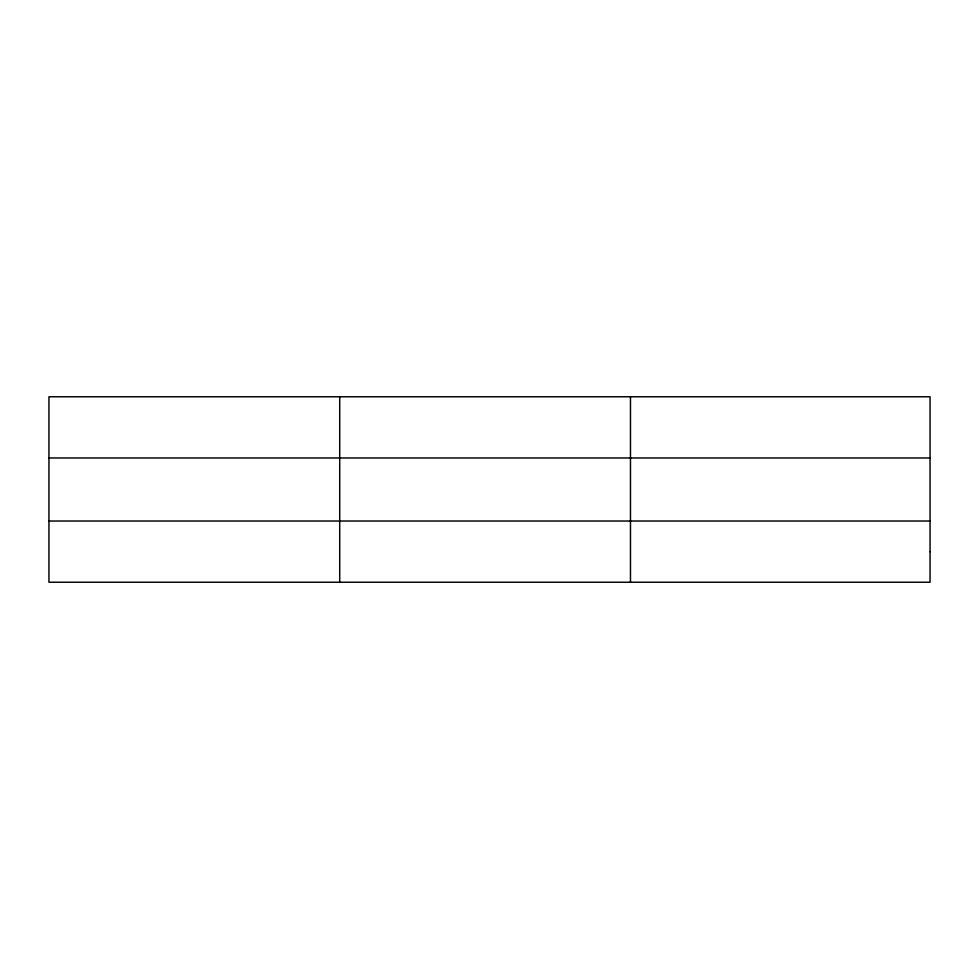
<?xml version="1.0" encoding="UTF-8"?>
<svg xmlns="http://www.w3.org/2000/svg" width="979" height="979" viewBox="0 0 979 979"><rect width="100%" height="100%" fill="white"/><g stroke="black" fill="none" stroke-linecap="round" stroke-linejoin="round"><path stroke-width="1.47" d="M339.713 396.764L339.713 582.236M630.476 396.764L630.476 582.236M48.95 457.976L930.05 457.976M48.95 521.024L930.05 521.024M930.05 551.63L930.05 582.236L48.95 582.236L48.95 396.764L930.05 396.764L930.05 551.63"/></g></svg>
